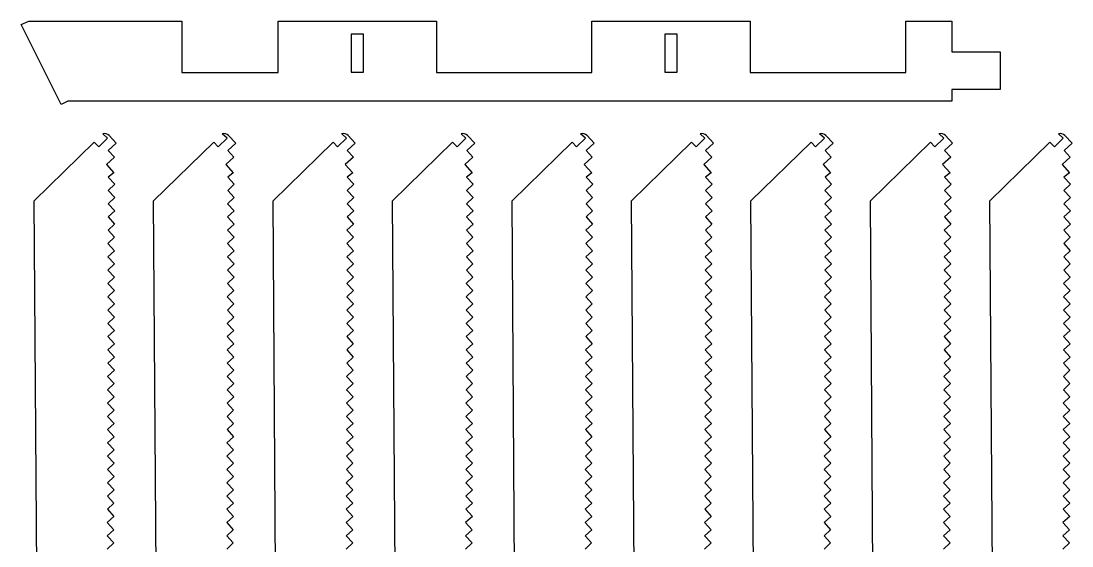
# Model space of a CAD drawing. Extents: x 12 to 2357, y -4 to 494.
# Drawn here: x 854.8 to 985.4, y 351.2 to 416.3 of the extents above; entities that cross this region are included whole.
import ezdxf

# ---------------------------------------------------------------- set-up
doc = ezdxf.new("R2010")
doc.units = 0
doc.layers.get('0').update_dxf_attribs({"linetype": 'CONTINUOUS'})

msp = doc.modelspace()

# ---------------------------------------------------------------- linework, layer by layer
for p, q in [((854.83, 415.9), (855.8, 416.32)), ((859.81, 405.95), (854.83, 415.9)), ((855.8, 416.32), (874.79, 416.32)), ((874.79, 416.32), (874.79, 409.92)), ((886.78, 416.32), (906.43, 416.32)), ((886.78, 409.92), (886.78, 416.32)), ((906.43, 416.32), (906.43, 409.92)), ((925.75, 416.32), (945.4, 416.32)), ((925.75, 409.92), (925.75, 416.32)), ((945.4, 416.32), (945.4, 409.92)), ((964.72, 416.32), (970.45, 416.32)), ((964.72, 409.92), (964.72, 416.32)), ((970.45, 416.32), (970.45, 412.49)), ((897.35, 414.67), (895.85, 414.67)), ((895.85, 414.67), (895.85, 409.98)), ((897.35, 409.98), (897.35, 414.67)), ((936.32, 414.67), (934.82, 414.67)), ((934.82, 414.67), (934.82, 409.98)), ((936.32, 409.98), (936.32, 414.67)), ((970.45, 412.49), (976.45, 412.49)), ((976.45, 412.49), (976.45, 407.8)), ((895.85, 409.98), (897.35, 409.98)), ((934.82, 409.98), (936.32, 409.98)), ((874.79, 409.92), (886.78, 409.92)), ((906.43, 409.92), (925.75, 409.92)), ((945.4, 409.92), (964.72, 409.92)), ((970.45, 407.8), (970.45, 406.36)), ((976.45, 407.8), (970.45, 407.8)), ((860.64, 406.36), (859.81, 405.95)), ((970.45, 406.36), (860.64, 406.36)), ((865.58, 401.78), (864.98, 402.3)), ((865.78, 402.1), (866.66, 401.16)), ((880.42, 401.78), (879.82, 402.3)), ((880.62, 402.1), (881.5, 401.16)), ((895.26, 401.78), (894.66, 402.3)), ((895.46, 402.1), (896.34, 401.16)), ((910.1, 401.78), (909.5, 402.3)), ((910.3, 402.1), (911.18, 401.16)), ((924.94, 401.78), (924.34, 402.3)), ((925.14, 402.1), (926.02, 401.16)), ((939.78, 401.78), (939.18, 402.3)), ((939.98, 402.1), (940.86, 401.16)), ((954.62, 401.78), (954.02, 402.3)), ((954.82, 402.1), (955.7, 401.16)), ((969.46, 401.78), (968.86, 402.3)), ((969.66, 402.1), (970.54, 401.16)), ((984.3, 401.78), (983.7, 402.3)), ((984.5, 402.1), (985.38, 401.16)), ((856.46, 394.02), (863.92, 401.28)), ((863.92, 401.28), (864.48, 400.71)), ((864.48, 400.71), (865.58, 401.78)), ((866.66, 401.16), (865.67, 400.24)), ((871.3, 394.02), (878.76, 401.28)), ((878.76, 401.28), (879.32, 400.71)), ((879.32, 400.71), (880.42, 401.78)), ((881.5, 401.16), (880.51, 400.24)), ((886.14, 394.02), (893.6, 401.28)), ((893.6, 401.28), (894.16, 400.71)), ((894.16, 400.71), (895.26, 401.78)), ((896.34, 401.16), (895.35, 400.24)), ((900.98, 394.02), (908.44, 401.28)), ((908.44, 401.28), (909, 400.71)), ((909, 400.71), (910.1, 401.78)), ((911.18, 401.16), (910.19, 400.24)), ((915.82, 394.02), (923.28, 401.28)), ((923.28, 401.28), (923.84, 400.71)), ((923.84, 400.71), (924.94, 401.78)), ((926.02, 401.16), (925.03, 400.24)), ((930.66, 394.02), (938.12, 401.28)), ((938.12, 401.28), (938.68, 400.71)), ((938.68, 400.71), (939.78, 401.78)), ((940.86, 401.16), (939.87, 400.24)), ((945.5, 394.02), (952.96, 401.28)), ((952.96, 401.28), (953.52, 400.71)), ((953.52, 400.71), (954.62, 401.78)), ((955.7, 401.16), (954.71, 400.24)), ((960.34, 394.02), (967.8, 401.28)), ((967.8, 401.28), (968.36, 400.71)), ((968.36, 400.71), (969.46, 401.78)), ((970.54, 401.16), (969.55, 400.24)), ((975.18, 394.02), (982.64, 401.28)), ((982.64, 401.28), (983.2, 400.71)), ((983.2, 400.71), (984.3, 401.78)), ((985.38, 401.16), (984.39, 400.24)), ((865.67, 400.24), (866.43, 399.42)), ((880.51, 400.24), (881.27, 399.42)), ((895.35, 400.24), (896.11, 399.42)), ((910.19, 400.24), (910.95, 399.42)), ((925.03, 400.24), (925.79, 399.42)), ((939.87, 400.24), (940.63, 399.42)), ((954.71, 400.24), (955.47, 399.42)), ((969.55, 400.24), (970.31, 399.42)), ((984.39, 400.24), (985.15, 399.42)), ((866.43, 399.42), (865.43, 398.5)), ((865.43, 398.5), (866.36, 397.49)), ((881.27, 399.42), (880.27, 398.5)), ((880.27, 398.5), (881.2, 397.49)), ((896.11, 399.42), (895.11, 398.5)), ((895.11, 398.5), (896.04, 397.49)), ((910.95, 399.42), (909.95, 398.5)), ((909.95, 398.5), (910.88, 397.49)), ((925.79, 399.42), (924.79, 398.5)), ((924.79, 398.5), (925.72, 397.49)), ((940.63, 399.42), (939.63, 398.5)), ((939.63, 398.5), (940.56, 397.49)), ((955.47, 399.42), (954.47, 398.5)), ((954.47, 398.5), (955.4, 397.49)), ((970.31, 399.42), (969.31, 398.5)), ((969.31, 398.5), (970.24, 397.49)), ((985.15, 399.42), (984.15, 398.5)), ((984.15, 398.5), (985.08, 397.49)), ((866.36, 397.49), (865.66, 396.94)), ((865.66, 396.94), (866.48, 396.06)), ((881.2, 397.49), (880.5, 396.94)), ((880.5, 396.94), (881.32, 396.06)), ((896.04, 397.49), (895.34, 396.94)), ((895.34, 396.94), (896.16, 396.06)), ((910.88, 397.49), (910.18, 396.94)), ((910.18, 396.94), (911, 396.06)), ((925.72, 397.49), (925.02, 396.94)), ((925.02, 396.94), (925.84, 396.06)), ((940.56, 397.49), (939.86, 396.94)), ((939.86, 396.94), (940.68, 396.06)), ((955.4, 397.49), (954.7, 396.94)), ((954.7, 396.94), (955.52, 396.06)), ((970.24, 397.49), (969.54, 396.94)), ((969.54, 396.94), (970.36, 396.06)), ((985.08, 397.49), (984.38, 396.94)), ((984.38, 396.94), (985.2, 396.06)), ((866.48, 396.06), (865.66, 395.28)), ((881.32, 396.06), (880.5, 395.28)), ((896.16, 396.06), (895.34, 395.28)), ((911, 396.06), (910.18, 395.28)), ((925.84, 396.06), (925.02, 395.28)), ((940.68, 396.06), (939.85, 395.28)), ((955.52, 396.06), (954.69, 395.28)), ((970.36, 396.06), (969.53, 395.28)), ((985.2, 396.06), (984.37, 395.28)), ((866.47, 394.41), (865.65, 393.64)), ((865.66, 395.28), (866.47, 394.41)), ((881.31, 394.41), (880.49, 393.64)), ((880.5, 395.28), (881.31, 394.41)), ((896.15, 394.41), (895.33, 393.64)), ((895.34, 395.28), (896.15, 394.41)), ((910.99, 394.41), (910.17, 393.64)), ((910.18, 395.28), (910.99, 394.41)), ((925.83, 394.41), (925.01, 393.64)), ((925.02, 395.28), (925.83, 394.41)), ((939.85, 395.28), (940.67, 394.41)), ((940.67, 394.41), (939.85, 393.64)), ((954.69, 395.28), (955.51, 394.41)), ((955.51, 394.41), (954.69, 393.64)), ((969.53, 395.28), (970.35, 394.41)), ((970.35, 394.41), (969.53, 393.64)), ((984.37, 395.28), (985.19, 394.41)), ((985.19, 394.41), (984.37, 393.64)), ((857.67, 218.12), (856.46, 394.02)), ((865.65, 393.64), (866.47, 392.76)), ((872.51, 218.12), (871.3, 394.02)), ((880.49, 393.64), (881.31, 392.76)), ((887.35, 218.12), (886.14, 394.02)), ((895.33, 393.64), (896.15, 392.76)), ((902.19, 218.12), (900.98, 394.02)), ((910.17, 393.64), (910.99, 392.76)), ((917.03, 218.12), (915.82, 394.02)), ((925.01, 393.64), (925.83, 392.76)), ((931.87, 218.12), (930.66, 394.02)), ((939.85, 393.64), (940.67, 392.76)), ((946.71, 218.12), (945.5, 394.02)), ((954.69, 393.64), (955.51, 392.76)), ((961.55, 218.12), (960.34, 394.02)), ((969.53, 393.64), (970.35, 392.76)), ((976.39, 218.12), (975.18, 394.02)), ((984.37, 393.64), (985.19, 392.76)), ((866.47, 392.76), (865.65, 392)), ((865.65, 392), (866.46, 391.11)), ((881.31, 392.76), (880.49, 392)), ((880.49, 392), (881.3, 391.11)), ((896.15, 392.76), (895.33, 392)), ((895.33, 392), (896.14, 391.11)), ((910.99, 392.76), (910.17, 392)), ((910.17, 392), (910.98, 391.11)), ((925.83, 392.76), (925.01, 392)), ((925.01, 392), (925.82, 391.11)), ((940.67, 392.76), (939.85, 392)), ((939.85, 392), (940.66, 391.11)), ((955.51, 392.76), (954.69, 392)), ((954.69, 392), (955.5, 391.11)), ((970.35, 392.76), (969.53, 392)), ((969.53, 392), (970.34, 391.11)), ((985.19, 392.76), (984.37, 392)), ((984.37, 392), (985.18, 391.11)), ((866.46, 391.11), (865.64, 390.34)), ((865.64, 390.34), (866.45, 389.47)), ((881.3, 391.11), (880.48, 390.34)), ((880.48, 390.34), (881.29, 389.47)), ((896.14, 391.11), (895.32, 390.34)), ((895.32, 390.34), (896.13, 389.47)), ((910.98, 391.11), (910.16, 390.34)), ((910.16, 390.34), (910.97, 389.47)), ((925.82, 391.11), (925, 390.34)), ((925, 390.34), (925.81, 389.47)), ((940.66, 391.11), (939.84, 390.34)), ((939.84, 390.34), (940.65, 389.47)), ((955.5, 391.11), (954.68, 390.34)), ((954.68, 390.34), (955.49, 389.47)), ((970.34, 391.11), (969.52, 390.34)), ((969.52, 390.34), (970.33, 389.47)), ((985.18, 391.11), (984.36, 390.34)), ((984.36, 390.34), (985.17, 389.47)), ((866.45, 389.47), (865.63, 388.7)), ((881.29, 389.47), (880.47, 388.7)), ((896.13, 389.47), (895.31, 388.7)), ((910.97, 389.47), (910.15, 388.7)), ((925.81, 389.47), (924.99, 388.7)), ((940.65, 389.47), (939.83, 388.7)), ((955.49, 389.47), (954.67, 388.7)), ((970.33, 389.47), (969.51, 388.7)), ((985.17, 389.47), (984.35, 388.7)), ((865.63, 388.7), (866.46, 387.81)), ((866.46, 387.81), (865.63, 387.05)), ((880.47, 388.7), (881.3, 387.81)), ((881.3, 387.81), (880.47, 387.05)), ((895.31, 388.7), (896.14, 387.81)), ((896.14, 387.81), (895.31, 387.05)), ((910.15, 388.7), (910.98, 387.81)), ((910.98, 387.81), (910.15, 387.05)), ((924.99, 388.7), (925.82, 387.81)), ((925.82, 387.81), (924.99, 387.05)), ((939.83, 388.7), (940.66, 387.81)), ((940.66, 387.81), (939.83, 387.05)), ((954.67, 388.7), (955.49, 387.81)), ((955.49, 387.81), (954.67, 387.05)), ((969.51, 388.7), (970.33, 387.81)), ((970.33, 387.81), (969.51, 387.05)), ((984.35, 388.7), (985.17, 387.81)), ((985.17, 387.81), (984.35, 387.05)), ((865.63, 387.05), (866.45, 386.17)), ((880.47, 387.05), (881.29, 386.17)), ((895.31, 387.05), (896.13, 386.17)), ((910.15, 387.05), (910.97, 386.17)), ((924.99, 387.05), (925.81, 386.17)), ((939.83, 387.05), (940.65, 386.17)), ((954.67, 387.05), (955.49, 386.17)), ((969.51, 387.05), (970.33, 386.17)), ((984.35, 387.05), (985.17, 386.17)), ((866.45, 386.17), (865.63, 385.4)), ((865.63, 385.4), (866.45, 384.51)), ((881.29, 386.17), (880.47, 385.4)), ((880.47, 385.4), (881.29, 384.51)), ((896.13, 386.17), (895.31, 385.4)), ((895.31, 385.4), (896.13, 384.51)), ((910.97, 386.17), (910.15, 385.4)), ((910.15, 385.4), (910.97, 384.51)), ((925.81, 386.17), (924.99, 385.4)), ((924.99, 385.4), (925.81, 384.51)), ((940.65, 386.17), (939.83, 385.4)), ((939.83, 385.4), (940.65, 384.51)), ((955.49, 386.17), (954.67, 385.4)), ((954.67, 385.4), (955.49, 384.51)), ((970.33, 386.17), (969.51, 385.4)), ((969.51, 385.4), (970.33, 384.51)), ((985.17, 386.17), (984.35, 385.4)), ((984.35, 385.4), (985.17, 384.51)), ((866.45, 384.51), (865.62, 383.75)), ((881.29, 384.51), (880.46, 383.75)), ((896.13, 384.51), (895.3, 383.75)), ((910.97, 384.51), (910.14, 383.75)), ((925.81, 384.51), (924.98, 383.75)), ((940.65, 384.51), (939.82, 383.75)), ((955.49, 384.51), (954.66, 383.75)), ((970.33, 384.51), (969.5, 383.75)), ((985.17, 384.51), (984.34, 383.75)), ((866.44, 382.87), (865.61, 382.09)), ((865.62, 383.75), (866.44, 382.87)), ((881.28, 382.87), (880.45, 382.09)), ((880.46, 383.75), (881.28, 382.87)), ((896.12, 382.87), (895.29, 382.09)), ((895.3, 383.75), (896.12, 382.87)), ((910.96, 382.87), (910.13, 382.09)), ((910.14, 383.75), (910.96, 382.87)), ((925.8, 382.87), (924.97, 382.09)), ((924.98, 383.75), (925.8, 382.87)), ((940.64, 382.87), (939.81, 382.09)), ((939.82, 383.75), (940.64, 382.87)), ((955.48, 382.87), (954.65, 382.09)), ((954.66, 383.75), (955.48, 382.87)), ((970.32, 382.87), (969.49, 382.09)), ((969.5, 383.75), (970.32, 382.87)), ((985.16, 382.87), (984.33, 382.09)), ((984.34, 383.75), (985.16, 382.87)), ((865.61, 382.09), (866.43, 381.21)), ((866.43, 381.21), (865.62, 380.44)), ((880.45, 382.09), (881.27, 381.21)), ((881.27, 381.21), (880.46, 380.44)), ((895.29, 382.09), (896.11, 381.21)), ((896.11, 381.21), (895.3, 380.44)), ((910.13, 382.09), (910.95, 381.21)), ((910.95, 381.21), (910.14, 380.44)), ((924.97, 382.09), (925.79, 381.21)), ((925.79, 381.21), (924.98, 380.44)), ((939.81, 382.09), (940.63, 381.21)), ((940.63, 381.21), (939.82, 380.44)), ((954.65, 382.09), (955.47, 381.21)), ((955.47, 381.21), (954.66, 380.44)), ((969.49, 382.09), (970.31, 381.21)), ((970.31, 381.21), (969.49, 380.44)), ((984.33, 382.09), (985.15, 381.21)), ((985.15, 381.21), (984.33, 380.44)), ((865.62, 380.44), (866.43, 379.56)), ((880.46, 380.44), (881.27, 379.56)), ((895.3, 380.44), (896.11, 379.56)), ((910.14, 380.44), (910.95, 379.56)), ((924.98, 380.44), (925.79, 379.56)), ((939.82, 380.44), (940.63, 379.56)), ((954.66, 380.44), (955.47, 379.56)), ((969.49, 380.44), (970.31, 379.56)), ((984.33, 380.44), (985.15, 379.56)), ((866.43, 379.56), (865.61, 378.79)), ((865.61, 378.79), (866.43, 377.91)), ((881.27, 379.56), (880.45, 378.79)), ((880.45, 378.79), (881.27, 377.91)), ((896.11, 379.56), (895.29, 378.79)), ((895.29, 378.79), (896.11, 377.91)), ((910.95, 379.56), (910.13, 378.79)), ((910.13, 378.79), (910.95, 377.91)), ((925.79, 379.56), (924.97, 378.79)), ((924.97, 378.79), (925.79, 377.91)), ((940.63, 379.56), (939.81, 378.79)), ((939.81, 378.79), (940.63, 377.91)), ((955.47, 379.56), (954.65, 378.79)), ((954.65, 378.79), (955.47, 377.91)), ((970.31, 379.56), (969.49, 378.79)), ((969.49, 378.79), (970.31, 377.91)), ((985.15, 379.56), (984.33, 378.79)), ((984.33, 378.79), (985.15, 377.91)), ((866.43, 377.91), (865.61, 377.14)), ((881.27, 377.91), (880.45, 377.14)), ((896.11, 377.91), (895.29, 377.14)), ((910.95, 377.91), (910.13, 377.14)), ((925.79, 377.91), (924.97, 377.14)), ((940.63, 377.91), (939.81, 377.14)), ((955.47, 377.91), (954.65, 377.14)), ((970.31, 377.91), (969.49, 377.14)), ((985.15, 377.91), (984.33, 377.14)), ((866.42, 376.27), (865.6, 375.5)), ((865.61, 377.14), (866.42, 376.27)), ((881.26, 376.27), (880.44, 375.5)), ((880.45, 377.14), (881.26, 376.27)), ((896.1, 376.27), (895.28, 375.5)), ((895.29, 377.14), (896.1, 376.27)), ((910.94, 376.27), (910.12, 375.5)), ((910.13, 377.14), (910.94, 376.27)), ((925.78, 376.27), (924.96, 375.5)), ((924.97, 377.14), (925.78, 376.27)), ((940.62, 376.27), (939.8, 375.5)), ((939.81, 377.14), (940.62, 376.27)), ((955.46, 376.27), (954.64, 375.5)), ((954.65, 377.14), (955.46, 376.27)), ((970.3, 376.27), (969.48, 375.5)), ((969.49, 377.14), (970.3, 376.27)), ((985.14, 376.27), (984.32, 375.5)), ((984.33, 377.14), (985.14, 376.27)), ((865.6, 375.5), (866.42, 374.61)), ((880.44, 375.5), (881.26, 374.61)), ((895.28, 375.5), (896.1, 374.61)), ((910.12, 375.5), (910.94, 374.61)), ((924.96, 375.5), (925.78, 374.61)), ((939.8, 375.5), (940.62, 374.61)), ((954.64, 375.5), (955.46, 374.61)), ((969.48, 375.5), (970.3, 374.61)), ((984.32, 375.5), (985.14, 374.61)), ((866.42, 374.61), (865.6, 373.85)), ((865.6, 373.85), (866.42, 372.97)), ((881.26, 374.61), (880.44, 373.85)), ((880.44, 373.85), (881.26, 372.97)), ((896.1, 374.61), (895.28, 373.85)), ((895.28, 373.85), (896.1, 372.97)), ((910.94, 374.61), (910.12, 373.85)), ((910.12, 373.85), (910.94, 372.97)), ((925.78, 374.61), (924.96, 373.85)), ((924.96, 373.85), (925.78, 372.97)), ((940.62, 374.61), (939.8, 373.85)), ((939.8, 373.85), (940.62, 372.97)), ((955.46, 374.61), (954.64, 373.85)), ((954.64, 373.85), (955.46, 372.97)), ((970.3, 374.61), (969.48, 373.85)), ((969.48, 373.85), (970.3, 372.97)), ((985.14, 374.61), (984.32, 373.85)), ((984.32, 373.85), (985.13, 372.97)), ((866.42, 372.97), (865.59, 372.2)), ((865.59, 372.2), (866.41, 371.31)), ((881.26, 372.97), (880.43, 372.2)), ((880.43, 372.2), (881.25, 371.31)), ((896.1, 372.97), (895.27, 372.2)), ((895.27, 372.2), (896.09, 371.31)), ((910.94, 372.97), (910.11, 372.2)), ((910.11, 372.2), (910.93, 371.31)), ((925.78, 372.97), (924.95, 372.2)), ((924.95, 372.2), (925.77, 371.31)), ((940.62, 372.97), (939.79, 372.2)), ((939.79, 372.2), (940.61, 371.31)), ((955.46, 372.97), (954.63, 372.2)), ((954.63, 372.2), (955.45, 371.31)), ((970.3, 372.97), (969.47, 372.2)), ((969.47, 372.2), (970.29, 371.31)), ((985.13, 372.97), (984.31, 372.2)), ((984.31, 372.2), (985.13, 371.31)), ((866.41, 371.31), (865.59, 370.55)), ((881.25, 371.31), (880.43, 370.55)), ((896.09, 371.31), (895.27, 370.55)), ((910.93, 371.31), (910.11, 370.55)), ((925.77, 371.31), (924.95, 370.55)), ((940.61, 371.31), (939.79, 370.55)), ((955.45, 371.31), (954.63, 370.55)), ((970.29, 371.31), (969.47, 370.55)), ((985.13, 371.31), (984.31, 370.55)), ((866.41, 369.67), (865.58, 368.89)), ((865.59, 370.55), (866.41, 369.67)), ((881.25, 369.67), (880.42, 368.89)), ((880.43, 370.55), (881.25, 369.67)), ((896.09, 369.67), (895.26, 368.89)), ((895.27, 370.55), (896.09, 369.67)), ((910.93, 369.67), (910.1, 368.89)), ((910.11, 370.55), (910.93, 369.67)), ((925.77, 369.67), (924.94, 368.89)), ((924.95, 370.55), (925.77, 369.67)), ((940.61, 369.67), (939.78, 368.89)), ((939.79, 370.55), (940.61, 369.67)), ((955.45, 369.67), (954.62, 368.89)), ((954.63, 370.55), (955.45, 369.67)), ((970.29, 369.67), (969.46, 368.89)), ((969.47, 370.55), (970.29, 369.67)), ((985.13, 369.67), (984.3, 368.89)), ((984.31, 370.55), (985.13, 369.67)), ((865.58, 368.89), (866.4, 368.02)), ((880.42, 368.89), (881.24, 368.02)), ((895.26, 368.89), (896.08, 368.02)), ((910.1, 368.89), (910.92, 368.02)), ((924.94, 368.89), (925.76, 368.02)), ((939.78, 368.89), (940.6, 368.02)), ((954.62, 368.89), (955.44, 368.02)), ((969.46, 368.89), (970.28, 368.02)), ((984.3, 368.89), (985.12, 368.02)), ((866.4, 368.02), (865.58, 367.25)), ((865.58, 367.25), (866.4, 366.37)), ((881.24, 368.02), (880.42, 367.25)), ((880.42, 367.25), (881.24, 366.37)), ((896.08, 368.02), (895.26, 367.25)), ((895.26, 367.25), (896.08, 366.37)), ((910.92, 368.02), (910.1, 367.25)), ((910.1, 367.25), (910.92, 366.37)), ((925.76, 368.02), (924.94, 367.25)), ((924.94, 367.25), (925.76, 366.37)), ((940.6, 368.02), (939.78, 367.25)), ((939.78, 367.25), (940.6, 366.37)), ((955.44, 368.02), (954.62, 367.25)), ((954.62, 367.25), (955.44, 366.37)), ((970.28, 368.02), (969.46, 367.25)), ((969.46, 367.25), (970.28, 366.37)), ((985.12, 368.02), (984.3, 367.25)), ((984.3, 367.25), (985.12, 366.37)), ((866.4, 366.37), (865.58, 365.6)), ((865.58, 365.6), (866.39, 364.72)), ((881.24, 366.37), (880.42, 365.6)), ((880.42, 365.6), (881.23, 364.72)), ((896.08, 366.37), (895.26, 365.6)), ((895.26, 365.6), (896.07, 364.72)), ((910.92, 366.37), (910.1, 365.6)), ((910.1, 365.6), (910.91, 364.72)), ((925.76, 366.37), (924.94, 365.6)), ((924.94, 365.6), (925.75, 364.72)), ((940.6, 366.37), (939.78, 365.6)), ((939.78, 365.6), (940.59, 364.72)), ((955.44, 366.37), (954.62, 365.6)), ((954.62, 365.6), (955.43, 364.72)), ((970.28, 366.37), (969.46, 365.6)), ((969.46, 365.6), (970.27, 364.72)), ((985.12, 366.37), (984.3, 365.6)), ((984.3, 365.6), (985.11, 364.72)), ((866.39, 364.72), (865.57, 363.95)), ((881.23, 364.72), (880.41, 363.95)), ((896.07, 364.72), (895.25, 363.95)), ((910.91, 364.72), (910.09, 363.95)), ((925.75, 364.72), (924.93, 363.95)), ((940.59, 364.72), (939.77, 363.95)), ((955.43, 364.72), (954.61, 363.95)), ((970.27, 364.72), (969.45, 363.95)), ((985.11, 364.72), (984.29, 363.95)), ((865.57, 363.95), (866.39, 363.08)), ((866.39, 363.08), (865.57, 362.31)), ((880.41, 363.95), (881.23, 363.08)), ((881.23, 363.08), (880.41, 362.31)), ((895.25, 363.95), (896.07, 363.08)), ((896.07, 363.08), (895.25, 362.31)), ((910.09, 363.95), (910.91, 363.08)), ((910.91, 363.08), (910.09, 362.31)), ((924.93, 363.95), (925.75, 363.08)), ((925.75, 363.08), (924.93, 362.31)), ((939.77, 363.95), (940.59, 363.08)), ((940.59, 363.08), (939.77, 362.31)), ((954.61, 363.95), (955.43, 363.08)), ((955.43, 363.08), (954.61, 362.31)), ((969.45, 363.95), (970.27, 363.08)), ((970.27, 363.08), (969.45, 362.31)), ((984.29, 363.95), (985.11, 363.08)), ((985.11, 363.08), (984.29, 362.31)), ((865.57, 362.31), (866.38, 361.42)), ((880.41, 362.31), (881.22, 361.42)), ((895.25, 362.31), (896.06, 361.42)), ((910.09, 362.31), (910.9, 361.42)), ((924.93, 362.31), (925.74, 361.42)), ((939.77, 362.31), (940.58, 361.42)), ((954.61, 362.31), (955.42, 361.42)), ((969.45, 362.31), (970.26, 361.42)), ((984.29, 362.31), (985.1, 361.42)), ((866.38, 361.42), (865.56, 360.66)), ((865.56, 360.66), (866.38, 359.78)), ((881.22, 361.42), (880.4, 360.66)), ((880.4, 360.66), (881.21, 359.78)), ((896.06, 361.42), (895.24, 360.66)), ((895.24, 360.66), (896.05, 359.78)), ((910.9, 361.42), (910.08, 360.66)), ((910.08, 360.66), (910.89, 359.78)), ((925.74, 361.42), (924.92, 360.66)), ((924.92, 360.66), (925.73, 359.78)), ((940.58, 361.42), (939.76, 360.66)), ((939.76, 360.66), (940.57, 359.78)), ((955.42, 361.42), (954.6, 360.66)), ((954.6, 360.66), (955.41, 359.78)), ((970.26, 361.42), (969.44, 360.66)), ((969.44, 360.66), (970.25, 359.78)), ((985.1, 361.42), (984.28, 360.66)), ((984.28, 360.66), (985.09, 359.78)), ((866.38, 359.78), (865.55, 359.01)), ((865.55, 359.01), (866.38, 358.12)), ((881.21, 359.78), (880.39, 359.01)), ((880.39, 359.01), (881.22, 358.12)), ((896.05, 359.78), (895.23, 359.01)), ((895.23, 359.01), (896.06, 358.12)), ((910.89, 359.78), (910.07, 359.01)), ((910.07, 359.01), (910.9, 358.12)), ((925.73, 359.78), (924.91, 359.01)), ((924.91, 359.01), (925.74, 358.12)), ((940.57, 359.78), (939.75, 359.01)), ((939.75, 359.01), (940.58, 358.12)), ((955.41, 359.78), (954.59, 359.01)), ((954.59, 359.01), (955.42, 358.12)), ((970.25, 359.78), (969.43, 359.01)), ((969.43, 359.01), (970.26, 358.12)), ((985.09, 359.78), (984.27, 359.01)), ((984.27, 359.01), (985.1, 358.12)), ((866.38, 358.12), (865.55, 357.36)), ((881.22, 358.12), (880.39, 357.36)), ((896.06, 358.12), (895.23, 357.36)), ((910.9, 358.12), (910.07, 357.36)), ((925.74, 358.12), (924.91, 357.36)), ((940.58, 358.12), (939.75, 357.36)), ((955.42, 358.12), (954.59, 357.36)), ((970.26, 358.12), (969.43, 357.36)), ((985.1, 358.12), (984.27, 357.36)), ((865.55, 357.36), (866.37, 356.48)), ((866.37, 356.48), (865.55, 355.71)), ((880.39, 357.36), (881.21, 356.48)), ((881.21, 356.48), (880.39, 355.71)), ((895.23, 357.36), (896.05, 356.48)), ((896.05, 356.48), (895.23, 355.71)), ((910.07, 357.36), (910.89, 356.48)), ((910.89, 356.48), (910.07, 355.71)), ((924.91, 357.36), (925.73, 356.48)), ((925.73, 356.48), (924.91, 355.71)), ((939.75, 357.36), (940.57, 356.48)), ((940.57, 356.48), (939.75, 355.71)), ((954.59, 357.36), (955.41, 356.48)), ((955.41, 356.48), (954.59, 355.71)), ((969.43, 357.36), (970.25, 356.48)), ((970.25, 356.48), (969.43, 355.71)), ((984.27, 357.36), (985.09, 356.48)), ((985.09, 356.48), (984.27, 355.71)), ((865.55, 355.71), (866.37, 354.83)), ((880.39, 355.71), (881.21, 354.83)), ((895.23, 355.71), (896.05, 354.83)), ((910.07, 355.71), (910.89, 354.83)), ((924.91, 355.71), (925.73, 354.83)), ((939.75, 355.71), (940.57, 354.83)), ((954.59, 355.71), (955.41, 354.83)), ((969.43, 355.71), (970.25, 354.83)), ((984.27, 355.71), (985.09, 354.83)), ((866.37, 354.83), (865.54, 354.06)), ((865.54, 354.06), (866.36, 353.18)), ((881.21, 354.83), (880.38, 354.06)), ((880.38, 354.06), (881.2, 353.18)), ((896.05, 354.83), (895.22, 354.06)), ((895.22, 354.06), (896.04, 353.18)), ((910.89, 354.83), (910.06, 354.06)), ((910.06, 354.06), (910.88, 353.18)), ((925.73, 354.83), (924.9, 354.06)), ((924.9, 354.06), (925.72, 353.18)), ((940.57, 354.83), (939.74, 354.06)), ((939.74, 354.06), (940.56, 353.18)), ((955.41, 354.83), (954.58, 354.06)), ((954.58, 354.06), (955.4, 353.18)), ((970.25, 354.83), (969.42, 354.06)), ((969.42, 354.06), (970.24, 353.18)), ((985.09, 354.83), (984.26, 354.06)), ((984.26, 354.06), (985.08, 353.18)), ((866.36, 353.18), (865.54, 352.42)), ((881.2, 353.18), (880.38, 352.42)), ((896.04, 353.18), (895.22, 352.42)), ((910.88, 353.18), (910.06, 352.42)), ((925.72, 353.18), (924.9, 352.42)), ((940.56, 353.18), (939.74, 352.42)), ((955.4, 353.18), (954.58, 352.42)), ((970.24, 353.18), (969.42, 352.42)), ((985.08, 353.18), (984.26, 352.42)), ((865.54, 352.42), (866.35, 351.54)), ((866.35, 351.54), (865.54, 350.77)), ((880.38, 352.42), (881.19, 351.54)), ((881.19, 351.54), (880.38, 350.77)), ((895.22, 352.42), (896.03, 351.54)), ((896.03, 351.54), (895.22, 350.77)), ((910.06, 352.42), (910.87, 351.54)), ((910.87, 351.54), (910.06, 350.77)), ((924.9, 352.42), (925.71, 351.54)), ((925.71, 351.54), (924.9, 350.77)), ((939.74, 352.42), (940.55, 351.54)), ((940.55, 351.54), (939.74, 350.77)), ((954.58, 352.42), (955.39, 351.54)), ((955.39, 351.54), (954.58, 350.77)), ((969.42, 352.42), (970.23, 351.54)), ((970.23, 351.54), (969.42, 350.77)), ((984.26, 352.42), (985.07, 351.54)), ((985.07, 351.54), (984.26, 350.77))]:
    msp.add_line(p, q)
for centre in [(865.2, 401.52), (880.04, 401.52), (894.88, 401.52), (909.72, 401.52), (924.56, 401.52), (939.4, 401.52), (954.24, 401.52), (969.08, 401.52), (983.92, 401.52)]:
    msp.add_arc(centre, 0.818, 45.4307, 105.8783)

doc.saveas('drawing.dxf')
